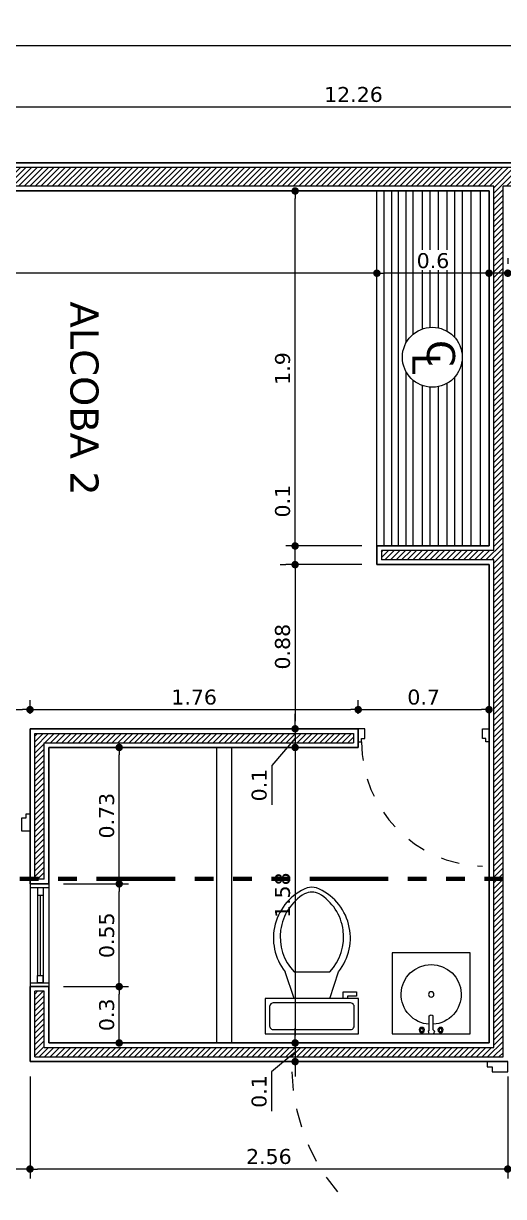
# Model space of a CAD drawing. Header units: millimetres. Extents: x -106 to 2534, y 21 to 2786.
# Drawn here: x 1299.61 to 1302.18, y 1386.1 to 1392.38 of the extents above; entities that cross this region are included whole.
import ezdxf

# ---------------------------------------------------------------- set-up
doc = ezdxf.new("R2010")
doc.units = ezdxf.units.MM
doc.linetypes.add('ACAD_ISO03W100', pattern=[30, 12, -18])
doc.linetypes.add('ACAD_ISO14W100', pattern=[24, 12, -3, 0, -3, 0, -3, 0, -3])
for name, color, linetype, lineweight in [('achurado', 142, 'Continuous', 9), ('asceso ban', 64, 'Continuous', 20), ('colet', 45, 'Continuous', 18), ('cotas 02', 132, 'Continuous', 13), ('L. corte', 106, 'ACAD_ISO14W100', 80), ('marco', 54, 'Continuous', 25), ('muros', 20, 'Continuous', 30), ('pollo', 91, 'Continuous', 20), ('punteada', 210, 'ACAD_ISO03W100', 13), ('textos', 116, 'Continuous', 40)]:
    doc.layers.add(name, color=color, linetype=linetype, lineweight=lineweight)
doc.styles.get("Standard").update_dxf_attribs({"font": 'verdana.ttf'})
doc.dimstyles.new('cota 1.50', dxfattribs={"dimtxt": 0.08, "dimasz": 0.04, "dimexe": 0.05, "dimexo": 0.08, "dimgap": 0.025, "dimtad": 1, "dimdsep": 46, "dimtxsty": 'Standard', "dimblk": 'DOT', "dimcen": 2.5, "dimadec": 0, "dimazin": 0, "dimtm": 1e-09, "dimtfac": 1, "dimtmove": 0, "dimatfit": 3, "dimfxl": 1, "dimarcsym": 0})

# ---------------------------------------------------------------- blocks, each defined once
blk = doc.blocks.new('lava mano 03')
at = {"layer": 'asceso ban'}
for p, q in [((1249.7236, 1380.6944), (1249.6479, 1380.6944)), ((1249.7236, 1380.6744), (1249.6479, 1380.6744)), ((1249.7236, 1380.6944), (1249.7302, 1380.7013)), ((1249.7236, 1380.6744), (1249.7302, 1380.6675)), ((1249.7302, 1380.7013), (1249.745, 1380.6967)), ((1249.7302, 1380.6675), (1249.745, 1380.6721))]:
    blk.add_line(p, q, dxfattribs=at)
blk.add_lwpolyline([(1249.3105, 1380.8937), (1249.745, 1380.8937), (1249.745, 1380.4751), (1249.3105, 1380.4751)], close=True, dxfattribs=at)
for centre, radius in [((1249.7236, 1380.7344), 0.014), ((1249.7236, 1380.7344), 0.00819), ((1249.5331, 1380.6844), 0.0145), ((1249.7236, 1380.6344), 0.014), ((1249.7236, 1380.6344), 0.00819)]:
    blk.add_circle(centre, radius, dxfattribs=at)
for centre, radius, start, end in [((1249.5331, 1380.6844), 0.1604, 3.57355, 356.42645), ((1249.6535, 1380.6844), 0.0115, 119.35522, 240.64478)]:
    blk.add_arc(centre, radius, start, end, dxfattribs=at)
blk = doc.blocks.new('sanit')
at = {"layer": 'asceso ban'}
for p, q in [((1242.1814, 1375.3255), (1242.0862, 1375.3255)), ((1242.2291, 1375.1945), (1242.3719, 1375.2422)), ((1242.3719, 1375.1945), (1242.3719, 1375.0041)), ((1242.2291, 1375.0041), (1242.3719, 1374.9564)), ((1242.2291, 1374.9326), (1242.2648, 1374.9326)), ((1242.241, 1374.9088), (1242.2291, 1374.9088)), ((1242.241, 1374.8612), (1242.241, 1374.9088)), ((1242.2648, 1374.9326), (1242.2648, 1374.8612)), ((1242.2648, 1374.8612), (1242.241, 1374.8612))]:
    blk.add_line(p, q, dxfattribs=at)
blk.add_lwpolyline([(1242.2291, 1375.3493), (1242.0386, 1375.3493), (1242.0386, 1374.8493), (1242.2291, 1374.8493)], close=True, dxfattribs=at)
for points in [[(1242.0624, 1375.3017), (1242.0624, 1374.8969)], [(1242.2052, 1374.8969), (1242.2052, 1375.3017)], [(1242.0862, 1374.8731), (1242.1814, 1374.8731)]]:
    blk.add_lwpolyline(points, dxfattribs=at)
for centre, radius, start, end in [((1242.0832, 1375.3047), 0.021, 81.8699, 188.1301), ((1242.1844, 1375.3047), 0.021, 351.8699, 98.1301), ((1242.5524, 1375.0155), 0.2897, 22.02843, 128.53071), ((1242.558, 1374.9993), 0.2697, 31.05301, 133.63209), ((1242.7023, 1375.0993), 0.0952, 335.73182, 24.26817), ((1242.5524, 1375.1831), 0.2897, 231.46911, 337.97143), ((1242.7291, 1375.0993), 0.0952, 344.86053, 15.13947), ((1242.558, 1375.1993), 0.2697, 226.36773, 328.94682), ((1242.0832, 1374.8939), 0.021, 171.8699, 278.1301), ((1242.1844, 1374.8939), 0.021, 261.8699, 8.1301)]:
    blk.add_arc(centre, radius, start, end, dxfattribs=at)
blk = doc.blocks.new('_Dot')
at = {"color": 0, "linetype": 'ByBlock', "lineweight": -2}
blk.add_line((-0.5, 0), (-1, 0), dxfattribs=at)
at = {"color": 0, "linetype": 'ByBlock', "const_width": 0.5}
blk.add_lwpolyline([(-0.25, 0, 1), (0.25, 0, 1)], format="xyb", close=True, dxfattribs=at)
blk = doc.blocks.new('*D298')
at = {"layer": 'cotas 02', "color": 0, "lineweight": -2, "transparency": 16777216}
for p, q in [((1295.2509, 1391.7132), (1295.2509, 1391.9825)), ((1307.5094, 1391.7132), (1307.5094, 1391.9825)), ((1307.4694, 1391.9325), (1295.2909, 1391.9325))]:
    blk.add_line(p, q, dxfattribs=at)
at = {"layer": 'Defpoints', "color": 0, "transparency": 16777216}
for p in [(1295.2509, 1391.9325), (1295.2509, 1391.6332), (1307.5094, 1391.6332)]:
    blk.add_point(p, dxfattribs=at)
at = {"layer": 'cotas 02', "color": 0, "lineweight": -2, "transparency": 16777216, "xscale": 0.03999999999999999, "yscale": 0.03999999999999999, "zscale": 0.03999999999999999, "rotation": 180}
blk.add_blockref('_Dot', (1295.2509, 1391.9325), dxfattribs=at)
at = {"layer": 'cotas 02', "color": 0, "lineweight": -2, "transparency": 16777216, "xscale": 0.03999999999999999, "yscale": 0.03999999999999999, "zscale": 0.03999999999999999}
blk.add_blockref('_Dot', (1307.5094, 1391.9325), dxfattribs=at)
at = {"layer": 'cotas 02', "color": 0, "transparency": 16777216, "insert": (1301.3802, 1391.9992), "char_height": 0.08, "attachment_point": 5}
blk.add_mtext('12.26', dxfattribs=at)
blk = doc.blocks.new('*D301')
at = {"layer": 'cotas 02', "color": 0, "lineweight": -2, "transparency": 16777216}
for p, q in [((1295.2509, 1391.7132), (1295.2509, 1392.3105)), ((1309.5309, 1391.7132), (1309.5309, 1392.3105)), ((1309.4909, 1392.2605), (1295.2909, 1392.2605))]:
    blk.add_line(p, q, dxfattribs=at)
at = {"layer": 'Defpoints', "color": 0, "transparency": 16777216}
for p in [(1295.2509, 1392.2605), (1295.2509, 1391.6332), (1309.5309, 1391.6332)]:
    blk.add_point(p, dxfattribs=at)
at = {"layer": 'cotas 02', "color": 0, "lineweight": -2, "transparency": 16777216, "xscale": 0.03999999999999999, "yscale": 0.03999999999999999, "zscale": 0.03999999999999999, "rotation": 180}
blk.add_blockref('_Dot', (1295.2509, 1392.2605), dxfattribs=at)
at = {"layer": 'cotas 02', "color": 0, "lineweight": -2, "transparency": 16777216, "xscale": 0.03999999999999999, "yscale": 0.03999999999999999, "zscale": 0.03999999999999999}
blk.add_blockref('_Dot', (1309.5309, 1392.2605), dxfattribs=at)
at = {"layer": 'cotas 02', "color": 0, "transparency": 16777216, "insert": (1302.3909, 1392.3273), "char_height": 0.08, "attachment_point": 5}
blk.add_mtext('14.28', dxfattribs=at)
blk = doc.blocks.new('*D309')
at = {"layer": 'cotas 02', "color": 0, "lineweight": -2, "transparency": 16777216}
for p, q in [((1302.1057, 1391.1231), (1302.1057, 1391.0931)), ((1302.2057, 1391.1231), (1302.2057, 1391.0931)), ((1302.0657, 1391.0431), (1302.0257, 1391.0431)), ((1302.2057, 1391.0431), (1302.1057, 1391.0431)), ((1302.2457, 1391.0431), (1302.2857, 1391.0431))]:
    blk.add_line(p, q, dxfattribs=at)
at = {"layer": 'Defpoints', "color": 0, "transparency": 16777216}
for p in [(1302.1057, 1391.0431), (1302.1057, 1391.0431), (1302.2057, 1391.0431)]:
    blk.add_point(p, dxfattribs=at)
at = {"layer": 'cotas 02', "color": 0, "lineweight": -2, "transparency": 16777216, "xscale": 0.03999999999999999, "yscale": 0.03999999999999999, "zscale": 0.03999999999999999}
blk.add_blockref('_Dot', (1302.1057, 1391.0431), dxfattribs=at)
at = {"layer": 'cotas 02', "color": 0, "lineweight": -2, "transparency": 16777216, "xscale": 0.03999999999999999, "yscale": 0.03999999999999999, "zscale": 0.03999999999999999, "rotation": 180}
blk.add_blockref('_Dot', (1302.2057, 1391.0431), dxfattribs=at)
at = {"layer": 'cotas 02', "color": 0, "transparency": 16777216, "insert": (1302.3665, 1391.1098), "char_height": 0.08, "attachment_point": 5}
blk.add_mtext('0.1', dxfattribs=at)
blk = doc.blocks.new('*D310')
at = {"layer": 'cotas 02', "color": 0, "lineweight": -2, "transparency": 16777216}
for p, q in [((1302.1057, 1391.1231), (1302.1057, 1391.0931)), ((1302.0657, 1391.0431), (1301.5457, 1391.0431)), ((1301.5057, 1390.9631), (1301.5057, 1390.9931))]:
    blk.add_line(p, q, dxfattribs=at)
at = {"layer": 'Defpoints', "color": 0, "transparency": 16777216}
for p in [(1301.5057, 1391.0431), (1301.5057, 1391.0431), (1302.1057, 1391.0431)]:
    blk.add_point(p, dxfattribs=at)
at = {"layer": 'cotas 02', "color": 0, "lineweight": -2, "transparency": 16777216, "xscale": 0.03999999999999999, "yscale": 0.03999999999999999, "zscale": 0.03999999999999999, "rotation": 180}
blk.add_blockref('_Dot', (1301.5057, 1391.0431), dxfattribs=at)
at = {"layer": 'cotas 02', "color": 0, "lineweight": -2, "transparency": 16777216, "xscale": 0.03999999999999999, "yscale": 0.03999999999999999, "zscale": 0.03999999999999999}
blk.add_blockref('_Dot', (1302.1057, 1391.0431), dxfattribs=at)
at = {"layer": 'cotas 02', "color": 0, "transparency": 16777216, "insert": (1301.8057, 1391.1098), "char_height": 0.08, "attachment_point": 5}
blk.add_mtext('0.6', dxfattribs=at)
blk = doc.blocks.new('*D311')
at = {"layer": 'cotas 02', "color": 0, "lineweight": -2, "transparency": 16777216}
for p, q in [((1295.4259, 1391.1231), (1295.4259, 1391.0931)), ((1301.4657, 1391.0431), (1295.4659, 1391.0431)), ((1301.5057, 1390.9631), (1301.5057, 1390.9931))]:
    blk.add_line(p, q, dxfattribs=at)
at = {"layer": 'Defpoints', "color": 0, "transparency": 16777216}
for p in [(1295.4259, 1391.0431), (1295.4259, 1391.0431), (1301.5057, 1391.0431)]:
    blk.add_point(p, dxfattribs=at)
at = {"layer": 'cotas 02', "color": 0, "lineweight": -2, "transparency": 16777216, "xscale": 0.03999999999999999, "yscale": 0.03999999999999999, "zscale": 0.03999999999999999, "rotation": 180}
blk.add_blockref('_Dot', (1295.4259, 1391.0431), dxfattribs=at)
at = {"layer": 'cotas 02', "color": 0, "lineweight": -2, "transparency": 16777216, "xscale": 0.03999999999999999, "yscale": 0.03999999999999999, "zscale": 0.03999999999999999}
blk.add_blockref('_Dot', (1301.5057, 1391.0431), dxfattribs=at)
at = {"layer": 'cotas 02', "color": 0, "transparency": 16777216, "insert": (1298.4658, 1391.11), "char_height": 0.08, "attachment_point": 5}
blk.add_mtext('6.08', dxfattribs=at)
blk = doc.blocks.new('*D319')
at = {"layer": 'cotas 02', "color": 0, "lineweight": -2, "transparency": 16777216}
for p, q in [((1301.4257, 1391.4832), (1301.0182, 1391.4832)), ((1301.0682, 1389.6232), (1301.0682, 1391.4432)), ((1301.4257, 1389.5832), (1301.0182, 1389.5832))]:
    blk.add_line(p, q, dxfattribs=at)
at = {"layer": 'Defpoints', "color": 0, "transparency": 16777216}
for p in [(1301.0682, 1391.4832), (1301.5057, 1391.4832), (1301.5057, 1389.5832)]:
    blk.add_point(p, dxfattribs=at)
at = {"layer": 'cotas 02', "color": 0, "lineweight": -2, "transparency": 16777216, "xscale": 0.03999999999999999, "yscale": 0.03999999999999999, "zscale": 0.03999999999999999}
for p, rotation in [((1301.0682, 1391.4832), 90), ((1301.0682, 1389.5832), 270)]:
    blk.add_blockref('_Dot', p, dxfattribs=dict(at, rotation=rotation))
at = {"layer": 'cotas 02', "color": 0, "transparency": 16777216, "insert": (1301.0016, 1390.5332), "char_height": 0.08, "attachment_point": 5, "rotation": 90}
blk.add_mtext('1.9', dxfattribs=at)
blk = doc.blocks.new('*D320')
at = {"layer": 'cotas 02', "color": 0, "lineweight": -2, "transparency": 16777216}
for p, q in [((1301.4257, 1389.4832), (1301.0182, 1389.4832)), ((1301.0682, 1389.4432), (1301.0682, 1388.6447)), ((1300.9882, 1388.6047), (1301.0182, 1388.6047))]:
    blk.add_line(p, q, dxfattribs=at)
at = {"layer": 'Defpoints', "color": 0, "transparency": 16777216}
for p in [(1301.5057, 1389.4832), (1301.0682, 1388.6047), (1301.0682, 1388.6047)]:
    blk.add_point(p, dxfattribs=at)
at = {"layer": 'cotas 02', "color": 0, "lineweight": -2, "transparency": 16777216, "xscale": 0.03999999999999999, "yscale": 0.03999999999999999, "zscale": 0.03999999999999999}
for p, rotation in [((1301.0682, 1389.4832), 90), ((1301.0682, 1388.6047), 270)]:
    blk.add_blockref('_Dot', p, dxfattribs=dict(at, rotation=rotation))
at = {"layer": 'cotas 02', "color": 0, "transparency": 16777216, "insert": (1301.0013, 1389.044), "char_height": 0.08, "attachment_point": 5, "rotation": 90}
blk.add_mtext('0.88', dxfattribs=at)
blk = doc.blocks.new('*D321')
at = {"layer": 'cotas 02', "color": 0, "lineweight": -2, "transparency": 16777216}
for p, q in [((1301.0682, 1388.6447), (1301.0682, 1388.6847)), ((1300.9882, 1388.6047), (1301.0182, 1388.6047)), ((1301.0682, 1388.6047), (1301.0682, 1388.5047)), ((1301.0682, 1388.6047), (1301.0682, 1388.5047)), ((1301.0682, 1388.5547), (1300.9429, 1388.4088)), ((1300.9972, 1388.5047), (1301.0182, 1388.5047)), ((1301.0682, 1388.4647), (1301.0682, 1388.4247)), ((1300.9429, 1388.4088), (1300.9429, 1388.198))]:
    blk.add_line(p, q, dxfattribs=at)
at = {"layer": 'Defpoints', "color": 0, "transparency": 16777216}
for p in [(1301.0682, 1388.6047), (1301.0682, 1388.5047), (1301.0772, 1388.5047)]:
    blk.add_point(p, dxfattribs=at)
at = {"layer": 'cotas 02', "color": 0, "lineweight": -2, "transparency": 16777216, "xscale": 0.03999999999999999, "yscale": 0.03999999999999999, "zscale": 0.03999999999999999}
for p, rotation in [((1301.0682, 1388.6047), 270), ((1301.0682, 1388.5047), 90)]:
    blk.add_blockref('_Dot', p, dxfattribs=dict(at, rotation=rotation))
at = {"layer": 'cotas 02', "color": 0, "transparency": 16777216, "insert": (1300.8763, 1388.3034), "char_height": 0.08, "attachment_point": 5, "rotation": 90}
blk.add_mtext('0.1', dxfattribs=at)
blk = doc.blocks.new('*D322')
at = {"layer": 'cotas 02', "color": 0, "lineweight": -2, "transparency": 16777216}
for p, q in [((1300.9972, 1388.5047), (1301.0182, 1388.5047)), ((1301.0682, 1388.4647), (1301.0682, 1386.9632)), ((1300.9882, 1386.9232), (1301.0182, 1386.9232))]:
    blk.add_line(p, q, dxfattribs=at)
at = {"layer": 'Defpoints', "color": 0, "transparency": 16777216}
for p in [(1301.0772, 1388.5047), (1301.0682, 1386.9232), (1301.0682, 1386.9232)]:
    blk.add_point(p, dxfattribs=at)
at = {"layer": 'cotas 02', "color": 0, "lineweight": -2, "transparency": 16777216, "xscale": 0.03999999999999999, "yscale": 0.03999999999999999, "zscale": 0.03999999999999999}
for p, rotation in [((1301.0682, 1388.5047), 90), ((1301.0682, 1386.9232), 270)]:
    blk.add_blockref('_Dot', p, dxfattribs=dict(at, rotation=rotation))
at = {"layer": 'cotas 02', "color": 0, "transparency": 16777216, "insert": (1301.0013, 1387.714), "char_height": 0.08, "attachment_point": 5, "rotation": 90}
blk.add_mtext('1.58', dxfattribs=at)
blk = doc.blocks.new('*D323')
at = {"layer": 'cotas 02', "color": 0, "lineweight": -2, "transparency": 16777216}
for p, q in [((1301.0682, 1386.9632), (1301.0682, 1387.0032)), ((1301.0682, 1386.8732), (1300.9426, 1386.7687)), ((1300.9882, 1386.9232), (1301.0182, 1386.9232)), ((1301.0682, 1386.9232), (1301.0682, 1386.8232)), ((1301.0682, 1386.9232), (1301.0682, 1386.8232)), ((1300.9882, 1386.8232), (1301.0182, 1386.8232)), ((1300.9426, 1386.7687), (1300.9426, 1386.5578)), ((1301.0682, 1386.7832), (1301.0682, 1386.7432))]:
    blk.add_line(p, q, dxfattribs=at)
at = {"layer": 'Defpoints', "color": 0, "transparency": 16777216}
for p in [(1301.0682, 1386.9232), (1301.0682, 1386.8232), (1301.0682, 1386.8232)]:
    blk.add_point(p, dxfattribs=at)
at = {"layer": 'cotas 02', "color": 0, "lineweight": -2, "transparency": 16777216, "xscale": 0.03999999999999999, "yscale": 0.03999999999999999, "zscale": 0.03999999999999999}
for p, rotation in [((1301.0682, 1386.9232), 270), ((1301.0682, 1386.8232), 90)]:
    blk.add_blockref('_Dot', p, dxfattribs=dict(at, rotation=rotation))
at = {"layer": 'cotas 02', "color": 0, "transparency": 16777216, "insert": (1300.876, 1386.6632), "char_height": 0.08, "attachment_point": 5, "rotation": 90}
blk.add_mtext('0.1', dxfattribs=at)
blk = doc.blocks.new('*D328')
at = {"layer": 'cotas 02', "color": 0, "lineweight": -2, "transparency": 16777216}
for p, q in [((1301.0682, 1389.6232), (1301.0682, 1389.9282)), ((1301.0682, 1389.4832), (1301.0682, 1389.5832)), ((1301.1482, 1389.5832), (1301.1182, 1389.5832)), ((1300.9882, 1389.4832), (1301.0182, 1389.4832)), ((1301.0682, 1389.4432), (1301.0682, 1389.4032))]:
    blk.add_line(p, q, dxfattribs=at)
at = {"layer": 'Defpoints', "color": 0, "transparency": 16777216}
for p in [(1301.0682, 1389.5832), (1301.0682, 1389.4832), (1301.0682, 1389.4832)]:
    blk.add_point(p, dxfattribs=at)
at = {"layer": 'cotas 02', "color": 0, "lineweight": -2, "transparency": 16777216, "xscale": 0.03999999999999999, "yscale": 0.03999999999999999, "zscale": 0.03999999999999999}
for p, rotation in [((1301.0682, 1389.5832), 270), ((1301.0682, 1389.4832), 90)]:
    blk.add_blockref('_Dot', p, dxfattribs=dict(at, rotation=rotation))
at = {"layer": 'cotas 02', "color": 0, "transparency": 16777216, "insert": (1301.0015, 1389.8228), "char_height": 0.08, "attachment_point": 5, "rotation": 90}
blk.add_mtext('0.1', dxfattribs=at)
blk = doc.blocks.new('*D329')
at = {"layer": 'cotas 02', "color": 0, "lineweight": -2, "transparency": 16777216}
for p, q in [((1299.65, 1386.7432), (1299.65, 1386.1983)), ((1302.2057, 1386.7432), (1302.2057, 1386.1983)), ((1302.1657, 1386.2483), (1299.69, 1386.2483))]:
    blk.add_line(p, q, dxfattribs=at)
at = {"layer": 'Defpoints', "color": 0, "transparency": 16777216}
for p in [(1299.65, 1386.8232), (1302.2057, 1386.8232), (1299.65, 1386.2483)]:
    blk.add_point(p, dxfattribs=at)
at = {"layer": 'cotas 02', "color": 0, "lineweight": -2, "transparency": 16777216, "xscale": 0.03999999999999999, "yscale": 0.03999999999999999, "zscale": 0.03999999999999999, "rotation": 180}
blk.add_blockref('_Dot', (1299.65, 1386.2483), dxfattribs=at)
at = {"layer": 'cotas 02', "color": 0, "lineweight": -2, "transparency": 16777216, "xscale": 0.03999999999999999, "yscale": 0.03999999999999999, "zscale": 0.03999999999999999}
blk.add_blockref('_Dot', (1302.2057, 1386.2483), dxfattribs=at)
at = {"layer": 'cotas 02', "color": 0, "transparency": 16777216, "insert": (1300.9278, 1386.315), "char_height": 0.08, "attachment_point": 5}
blk.add_mtext('2.56', dxfattribs=at)
blk = doc.blocks.new('*D330')
at = {"layer": 'cotas 02', "color": 0, "lineweight": -2, "transparency": 16777216}
for p, q in [((1299.65, 1386.7432), (1299.65, 1386.1983)), ((1298.2156, 1386.3229), (1298.2156, 1386.2983)), ((1299.61, 1386.2483), (1298.2556, 1386.2483))]:
    blk.add_line(p, q, dxfattribs=at)
at = {"layer": 'Defpoints', "color": 0, "transparency": 16777216}
for p in [(1299.65, 1386.8232), (1298.2156, 1386.2483), (1298.2156, 1386.2429)]:
    blk.add_point(p, dxfattribs=at)
at = {"layer": 'cotas 02', "color": 0, "lineweight": -2, "transparency": 16777216, "xscale": 0.03999999999999999, "yscale": 0.03999999999999999, "zscale": 0.03999999999999999, "rotation": 180}
blk.add_blockref('_Dot', (1298.2156, 1386.2483), dxfattribs=at)
at = {"layer": 'cotas 02', "color": 0, "lineweight": -2, "transparency": 16777216, "xscale": 0.03999999999999999, "yscale": 0.03999999999999999, "zscale": 0.03999999999999999}
blk.add_blockref('_Dot', (1299.65, 1386.2483), dxfattribs=at)
at = {"layer": 'cotas 02', "color": 0, "transparency": 16777216, "insert": (1298.9328, 1386.315), "char_height": 0.08, "attachment_point": 5}
blk.add_mtext('1.43', dxfattribs=at)
blk = doc.blocks.new('*D337')
at = {"layer": 'cotas 02', "color": 0, "lineweight": -2, "transparency": 16777216}
for p, q in [((1299.65, 1388.6847), (1299.65, 1388.7572)), ((1295.2909, 1388.7072), (1299.61, 1388.7072)), ((1295.2509, 1388.6272), (1295.2509, 1388.6572))]:
    blk.add_line(p, q, dxfattribs=at)
at = {"layer": 'Defpoints', "color": 0, "transparency": 16777216}
for p in [(1295.2509, 1388.7072), (1299.65, 1388.7072), (1299.65, 1388.6047)]:
    blk.add_point(p, dxfattribs=at)
at = {"layer": 'cotas 02', "color": 0, "lineweight": -2, "transparency": 16777216, "xscale": 0.03999999999999999, "yscale": 0.03999999999999999, "zscale": 0.03999999999999999, "rotation": 180}
blk.add_blockref('_Dot', (1295.2509, 1388.7072), dxfattribs=at)
at = {"layer": 'cotas 02', "color": 0, "lineweight": -2, "transparency": 16777216, "xscale": 0.03999999999999999, "yscale": 0.03999999999999999, "zscale": 0.03999999999999999}
blk.add_blockref('_Dot', (1299.65, 1388.7072), dxfattribs=at)
at = {"layer": 'cotas 02', "color": 0, "transparency": 16777216, "insert": (1297.4504, 1388.7722), "char_height": 0.08, "attachment_point": 5}
blk.add_mtext('4.4', dxfattribs=at)
blk = doc.blocks.new('*D338')
at = {"layer": 'cotas 02', "color": 0, "lineweight": -2, "transparency": 16777216}
for p, q in [((1299.65, 1388.6847), (1299.65, 1388.7572)), ((1301.4057, 1388.6847), (1301.4057, 1388.7572)), ((1299.69, 1388.7072), (1301.3657, 1388.7072))]:
    blk.add_line(p, q, dxfattribs=at)
at = {"layer": 'Defpoints', "color": 0, "transparency": 16777216}
for p in [(1301.4057, 1388.7072), (1299.65, 1388.6047), (1301.4057, 1388.6047)]:
    blk.add_point(p, dxfattribs=at)
at = {"layer": 'cotas 02', "color": 0, "lineweight": -2, "transparency": 16777216, "xscale": 0.03999999999999999, "yscale": 0.03999999999999999, "zscale": 0.03999999999999999, "rotation": 180}
blk.add_blockref('_Dot', (1299.65, 1388.7072), dxfattribs=at)
at = {"layer": 'cotas 02', "color": 0, "lineweight": -2, "transparency": 16777216, "xscale": 0.03999999999999999, "yscale": 0.03999999999999999, "zscale": 0.03999999999999999}
blk.add_blockref('_Dot', (1301.4057, 1388.7072), dxfattribs=at)
at = {"layer": 'cotas 02', "color": 0, "transparency": 16777216, "insert": (1300.5278, 1388.7738), "char_height": 0.08, "attachment_point": 5}
blk.add_mtext('1.76', dxfattribs=at)
blk = doc.blocks.new('*D339')
at = {"layer": 'cotas 02', "color": 0, "lineweight": -2, "transparency": 16777216}
for p, q in [((1301.4057, 1388.6847), (1301.4057, 1388.7572)), ((1302.1057, 1388.6847), (1302.1057, 1388.7572)), ((1301.4457, 1388.7072), (1302.0657, 1388.7072))]:
    blk.add_line(p, q, dxfattribs=at)
at = {"layer": 'Defpoints', "color": 0, "transparency": 16777216}
for p in [(1302.1057, 1388.7072), (1301.4057, 1388.6047), (1302.1057, 1388.6047)]:
    blk.add_point(p, dxfattribs=at)
at = {"layer": 'cotas 02', "color": 0, "lineweight": -2, "transparency": 16777216, "xscale": 0.03999999999999999, "yscale": 0.03999999999999999, "zscale": 0.03999999999999999, "rotation": 180}
blk.add_blockref('_Dot', (1301.4057, 1388.7072), dxfattribs=at)
at = {"layer": 'cotas 02', "color": 0, "lineweight": -2, "transparency": 16777216, "xscale": 0.03999999999999999, "yscale": 0.03999999999999999, "zscale": 0.03999999999999999}
blk.add_blockref('_Dot', (1302.1057, 1388.7072), dxfattribs=at)
at = {"layer": 'cotas 02', "color": 0, "transparency": 16777216, "insert": (1301.7557, 1388.7739), "char_height": 0.08, "attachment_point": 5}
blk.add_mtext('0.7', dxfattribs=at)
blk = doc.blocks.new('*D340')
at = {"layer": 'cotas 02', "color": 0, "lineweight": -2, "transparency": 16777216}
for p, q in [((1299.57, 1388.6047), (1299.2933, 1388.6047)), ((1299.3433, 1386.8632), (1299.3433, 1388.5647)), ((1299.57, 1386.8232), (1299.2933, 1386.8232))]:
    blk.add_line(p, q, dxfattribs=at)
at = {"layer": 'Defpoints', "color": 0, "transparency": 16777216}
for p in [(1299.3433, 1388.6047), (1299.65, 1388.6047), (1299.65, 1386.8232)]:
    blk.add_point(p, dxfattribs=at)
at = {"layer": 'cotas 02', "color": 0, "lineweight": -2, "transparency": 16777216, "xscale": 0.03999999999999999, "yscale": 0.03999999999999999, "zscale": 0.03999999999999999}
for p, rotation in [((1299.3433, 1388.6047), 90), ((1299.3433, 1386.8232), 270)]:
    blk.add_blockref('_Dot', p, dxfattribs=dict(at, rotation=rotation))
at = {"layer": 'cotas 02', "color": 0, "transparency": 16777216, "insert": (1299.2764, 1387.714), "char_height": 0.08, "attachment_point": 5, "rotation": 90}
blk.add_mtext('1.78', dxfattribs=at)
blk = doc.blocks.new('*D342')
at = {"layer": 'cotas 02', "color": 0, "lineweight": -2, "transparency": 16777216}
for p, q in [((1299.57, 1386.8232), (1299.2933, 1386.8232)), ((1299.3433, 1386.7832), (1299.3433, 1384.6632)), ((1299.2633, 1384.6232), (1299.2933, 1384.6232))]:
    blk.add_line(p, q, dxfattribs=at)
at = {"layer": 'Defpoints', "color": 0, "transparency": 16777216}
for p in [(1299.65, 1386.8232), (1299.3433, 1384.6232), (1299.3433, 1384.6232)]:
    blk.add_point(p, dxfattribs=at)
at = {"layer": 'cotas 02', "color": 0, "lineweight": -2, "transparency": 16777216, "xscale": 0.03999999999999999, "yscale": 0.03999999999999999, "zscale": 0.03999999999999999}
for p, rotation in [((1299.3433, 1386.8232), 90), ((1299.3433, 1384.6232), 270)]:
    blk.add_blockref('_Dot', p, dxfattribs=dict(at, rotation=rotation))
at = {"layer": 'cotas 02', "color": 0, "transparency": 16777216, "insert": (1299.2774, 1385.7232), "char_height": 0.08, "attachment_point": 5, "rotation": 90}
blk.add_mtext('2.2', dxfattribs=at)
blk = doc.blocks.new('*D343')
at = {"layer": 'cotas 02', "color": 0, "lineweight": -2, "transparency": 16777216}
for p, q in [((1300.0272, 1387.2247), (1300.1772, 1387.2247)), ((1300.1272, 1386.9632), (1300.1272, 1387.1847)), ((1300.0272, 1386.9232), (1300.1772, 1386.9232))]:
    blk.add_line(p, q, dxfattribs=at)
at = {"layer": 'Defpoints', "color": 0, "transparency": 16777216}
for p in [(1299.9472, 1387.2247), (1300.1272, 1387.2247), (1299.9472, 1386.9232)]:
    blk.add_point(p, dxfattribs=at)
at = {"layer": 'cotas 02', "color": 0, "lineweight": -2, "transparency": 16777216, "xscale": 0.03999999999999999, "yscale": 0.03999999999999999, "zscale": 0.03999999999999999}
for p, rotation in [((1300.1272, 1387.2247), 90), ((1300.1272, 1386.9232), 270)]:
    blk.add_blockref('_Dot', p, dxfattribs=dict(at, rotation=rotation))
at = {"layer": 'cotas 02', "color": 0, "transparency": 16777216, "insert": (1300.0605, 1387.0739), "char_height": 0.08, "attachment_point": 5, "rotation": 90}
blk.add_mtext('0.3', dxfattribs=at)
blk = doc.blocks.new('*D344')
at = {"layer": 'cotas 02', "color": 0, "lineweight": -2, "transparency": 16777216}
for p, q in [((1300.0272, 1387.7747), (1300.1772, 1387.7747)), ((1300.1272, 1387.2647), (1300.1272, 1387.7347)), ((1299.83, 1387.2247), (1300.1772, 1387.2247))]:
    blk.add_line(p, q, dxfattribs=at)
at = {"layer": 'Defpoints', "color": 0, "transparency": 16777216}
for p in [(1299.9472, 1387.7747), (1300.1272, 1387.7747), (1299.75, 1387.2247)]:
    blk.add_point(p, dxfattribs=at)
at = {"layer": 'cotas 02', "color": 0, "lineweight": -2, "transparency": 16777216, "xscale": 0.03999999999999999, "yscale": 0.03999999999999999, "zscale": 0.03999999999999999}
for p, rotation in [((1300.1272, 1387.7747), 90), ((1300.1272, 1387.2247), 270)]:
    blk.add_blockref('_Dot', p, dxfattribs=dict(at, rotation=rotation))
at = {"layer": 'cotas 02', "color": 0, "transparency": 16777216, "insert": (1300.0605, 1387.4997), "char_height": 0.08, "attachment_point": 5, "rotation": 90}
blk.add_mtext('0.55', dxfattribs=at)
blk = doc.blocks.new('*D345')
at = {"layer": 'cotas 02', "color": 0, "lineweight": -2, "transparency": 16777216}
for p, q in [((1300.1272, 1387.8147), (1300.1272, 1388.4647)), ((1300.2072, 1388.5047), (1300.1772, 1388.5047)), ((1299.83, 1387.7747), (1300.1772, 1387.7747))]:
    blk.add_line(p, q, dxfattribs=at)
at = {"layer": 'Defpoints', "color": 0, "transparency": 16777216}
for p in [(1300.1272, 1388.5047), (1300.1272, 1388.5047), (1299.75, 1387.7747)]:
    blk.add_point(p, dxfattribs=at)
at = {"layer": 'cotas 02', "color": 0, "lineweight": -2, "transparency": 16777216, "xscale": 0.03999999999999999, "yscale": 0.03999999999999999, "zscale": 0.03999999999999999}
for p, rotation in [((1300.1272, 1388.5047), 90), ((1300.1272, 1387.7747), 270)]:
    blk.add_blockref('_Dot', p, dxfattribs=dict(at, rotation=rotation))
at = {"layer": 'cotas 02', "color": 0, "transparency": 16777216, "insert": (1300.0605, 1388.1397), "char_height": 0.08, "attachment_point": 5, "rotation": 90}
blk.add_mtext('0.73', dxfattribs=at)

msp = doc.modelspace()

# ---------------------------------------------------------------- hatches: boundary and pattern name
at = {"layer": 'achurado'}
h = msp.add_hatch(dxfattribs=at)
h.set_pattern_fill('JIS_WOOD', color=256, scale=0.03, style=0)
h.paths.add_polyline_path([(1295.7607, 1388.133), (1295.7607, 1388.083), (1295.2759, 1388.083), (1295.2759, 1391.6082), (1307.4844, 1391.6082), (1307.4844, 1384.4982), (1298.1453, 1384.4982), (1298.1453, 1384.5982), (1307.3844, 1384.5982), (1307.3844, 1391.5082), (1302.1807, 1391.5082), (1302.1807, 1386.8482), (1299.675, 1386.8482), (1299.675, 1387.1997), (1299.725, 1387.1997), (1299.725, 1386.8982), (1302.1307, 1386.8982), (1302.1307, 1389.5082), (1301.5307, 1389.5082), (1301.5307, 1389.5582), (1302.1307, 1389.5582), (1302.1307, 1391.5082), (1295.4009, 1391.5082), (1295.4009, 1388.133)])
h = msp.add_hatch(dxfattribs=at)
h.set_pattern_fill('JIS_WOOD', color=256, scale=0.03, style=0)
h.paths.add_polyline_path([(1301.3807, 1388.5797), (1299.675, 1388.5797), (1299.675, 1387.801), (1299.725, 1387.801), (1299.725, 1388.5297), (1301.3807, 1388.5297)])

# ---------------------------------------------------------------- linework, layer by layer
for p, q in [((1307.4844, 1391.6082), (1295.2759, 1391.6082)), ((1302.1307, 1391.5082), (1295.4009, 1391.5082)), ((1302.1307, 1389.5582), (1302.1307, 1391.5082)), ((1307.3844, 1391.5082), (1302.1807, 1391.5082)), ((1302.1807, 1386.8482), (1302.1807, 1391.5082)), ((1301.5307, 1389.5582), (1301.5307, 1389.5082)), ((1302.1307, 1389.5582), (1301.5307, 1389.5582)), ((1302.1307, 1389.5082), (1301.5307, 1389.5082)), ((1302.1307, 1386.8982), (1302.1307, 1389.5082)), ((1299.675, 1388.5797), (1301.3807, 1388.5797)), ((1299.675, 1387.7997), (1299.675, 1388.5797)), ((1301.3807, 1388.5797), (1301.3807, 1388.5297)), ((1299.725, 1388.5297), (1301.3807, 1388.5297)), ((1299.725, 1387.7997), (1299.725, 1388.5297)), ((1299.725, 1387.7997), (1299.675, 1387.7997)), ((1299.675, 1386.8482), (1299.675, 1387.1997)), ((1299.725, 1387.1997), (1299.675, 1387.1997)), ((1299.725, 1386.8982), (1299.725, 1387.1997)), ((1299.725, 1386.8982), (1302.1307, 1386.8982)), ((1299.675, 1386.8482), (1302.1807, 1386.8482))]:
    msp.add_line(p, q, dxfattribs=at)
at = {"layer": 'asceso ban'}
msp.add_circle((1301.8021, 1390.5933), 0.1602, dxfattribs=at)
at = {"layer": 'colet'}
for p, q in [((1301.5057, 1389.5832), (1301.5057, 1391.4832)), ((1301.544, 1389.5832), (1301.544, 1391.4832)), ((1301.5859, 1389.5832), (1301.5859, 1391.4832)), ((1301.6217, 1389.5832), (1301.6217, 1391.4832)), ((1301.6622, 1390.6713), (1301.6622, 1391.4832)), ((1301.6994, 1390.7162), (1301.6994, 1391.4832)), ((1301.7491, 1391.1676), (1301.7491, 1391.4832)), ((1301.7907, 1391.1676), (1301.7907, 1391.4832)), ((1301.8361, 1391.1676), (1301.8361, 1391.4832)), ((1301.8821, 1391.1676), (1301.8821, 1391.4832)), ((1301.9231, 1390.6982), (1301.9231, 1391.4832)), ((1301.9643, 1389.5832), (1301.9643, 1391.4832)), ((1302.01, 1389.5832), (1302.01, 1391.4832)), ((1302.0603, 1389.5832), (1302.0603, 1391.4832)), ((1301.7491, 1390.7444), (1301.7491, 1391.06)), ((1301.7907, 1390.753), (1301.7907, 1391.06)), ((1301.8361, 1390.7498), (1301.8361, 1391.06)), ((1301.8821, 1390.732), (1301.8821, 1391.06)), ((1301.6622, 1389.5832), (1301.6622, 1390.5152)), ((1301.6994, 1389.5832), (1301.6994, 1390.4703)), ((1301.8821, 1389.5832), (1301.8821, 1390.4545)), ((1301.9231, 1389.5832), (1301.9231, 1390.4883)), ((1301.7491, 1389.5832), (1301.7491, 1390.4421)), ((1301.7907, 1389.5832), (1301.7907, 1390.4335)), ((1301.8361, 1389.5832), (1301.8361, 1390.4367))]:
    msp.add_line(p, q, dxfattribs=at)
at = {"layer": 'L. corte', "ltscale": 0.035}
msp.add_line((1310.6862, 1387.801), (1294.0271, 1387.801), dxfattribs=at)
at = {"layer": 'marco'}
for p, q in [((1299.65, 1387.7747), (1299.65, 1387.2247)), ((1299.65, 1387.7547), (1299.75, 1387.7547)), ((1299.69, 1387.7547), (1299.69, 1387.2847)), ((1299.72, 1387.7547), (1299.72, 1387.2447)), ((1299.75, 1387.7747), (1299.75, 1387.2247)), ((1299.69, 1387.7147), (1299.72, 1387.7147)), ((1299.705, 1387.7147), (1299.705, 1387.2847)), ((1299.75, 1387.5197), (1299.75, 1387.4797)), ((1299.69, 1387.2847), (1299.72, 1387.2847)), ((1299.69, 1387.2447), (1299.69, 1387.2847)), ((1299.72, 1387.2847), (1299.72, 1387.2447)), ((1299.72, 1387.2447), (1299.72, 1387.2847)), ((1299.65, 1387.2447), (1299.75, 1387.2447)), ((1299.72, 1387.2447), (1299.69, 1387.2447))]:
    msp.add_line(p, q, dxfattribs=at)
for points in [[(1301.4057, 1388.6047), (1301.4057, 1388.5347), (1301.4232, 1388.5347), (1301.4232, 1388.5522), (1301.4407, 1388.5522), (1301.4407, 1388.6047), (1301.4057, 1388.6047)], [(1302.1057, 1388.6047), (1302.1057, 1388.5347), (1302.0882, 1388.5347), (1302.0882, 1388.5522), (1302.0707, 1388.5522), (1302.0707, 1388.6047), (1302.1057, 1388.6047)], [(1299.65, 1388.058), (1299.65, 1388.148), (1299.6275, 1388.148), (1299.6275, 1388.1255), (1299.605, 1388.1255), (1299.605, 1388.058), (1299.65, 1388.058)], [(1302.2057, 1386.8232), (1302.0957, 1386.8232), (1302.0957, 1386.7957), (1302.1232, 1386.7957), (1302.1232, 1386.7682), (1302.2057, 1386.7682), (1302.2057, 1386.8232)]]:
    msp.add_lwpolyline(points, dxfattribs=at)
at = {"layer": 'muros'}
for p, q in [((1295.2509, 1391.6332), (1308.3909, 1391.6332)), ((1307.5094, 1391.6332), (1295.2509, 1391.6332)), ((1302.1057, 1391.4832), (1295.4259, 1391.4832)), ((1302.1057, 1389.5832), (1302.1057, 1391.4832)), ((1302.1057, 1389.5832), (1301.5057, 1389.5832)), ((1301.5057, 1389.5832), (1301.5057, 1389.4832)), ((1302.1057, 1389.4832), (1301.5057, 1389.4832)), ((1302.1057, 1386.9232), (1302.1057, 1389.4832)), ((1299.65, 1387.7747), (1299.65, 1388.6047)), ((1299.65, 1388.6047), (1299.75, 1388.6047)), ((1299.75, 1388.6047), (1301.4057, 1388.6047)), ((1301.4057, 1388.6047), (1301.4057, 1388.5047)), ((1299.75, 1387.7747), (1299.75, 1388.5047)), ((1299.75, 1388.5047), (1301.4057, 1388.5047)), ((1299.75, 1387.7747), (1299.65, 1387.7747)), ((1299.65, 1386.8232), (1299.65, 1387.2247)), ((1299.75, 1387.2247), (1299.65, 1387.2247)), ((1299.75, 1386.9232), (1299.75, 1387.2247)), ((1299.75, 1386.9232), (1302.1057, 1386.9232)), ((1299.65, 1386.8232), (1302.2057, 1386.8232))]:
    msp.add_line(p, q, dxfattribs=at)
at = {"layer": 'pollo'}
for p, q in [((1300.65, 1386.9232), (1300.65, 1388.5047)), ((1300.73, 1386.9232), (1300.73, 1388.5047))]:
    msp.add_line(p, q, dxfattribs=at)
at = {"layer": 'punteada', "ltscale": 5e-05}
for centre, radius, start, end in [((1302.0882, 1388.5347), 0.665, 180, 268.49204), ((1302.0957, 1386.7957), 1.045, 181.50796, 270)]:
    msp.add_arc(centre, radius, start, end, dxfattribs=at)

# ---------------------------------------------------------------- block references
at = {"layer": 'asceso ban', "rotation": 90}
msp.add_blockref('sanit', (2676.2572, 144.9326), dxfattribs=at)
at = {"layer": 'asceso ban', "xscale": -1, "rotation": 90}
msp.add_blockref('lava mano 03', (2682.4805, 2636.7162), dxfattribs=at)

# ---------------------------------------------------------------- texts
at = {"layer": 'textos', "char_height": 0.15, "width": 5.372119, "attachment_point": 1, "rotation": 270}
for s, insert in [('ALCOBA 2', (1300.0164, 1390.8919)), ('C', (1301.9238, 1390.6859)), ('L', (1301.8447, 1390.6174))]:
    msp.add_mtext(s, dxfattribs=dict(at, insert=insert))

# ---------------------------------------------------------------- dimensions: what is measured, and where the dimension line sits
at = {"layer": 'cotas 02'}
for base, p1, p2, override, picture, middle in [((1295.2509, 1392.2605), (1309.5309, 1391.6332), (1295.2509, 1391.6332), {"dimfxl": 0.04}, '*D301', (1302.3909, 1392.3273)), ((1295.2509, 1391.9325), (1307.5094, 1391.6332), (1295.2509, 1391.6332), {"dimfxl": 0.04}, '*D298', (1301.3802, 1391.9992)), ((1295.4259, 1391.0431), (1301.5057, 1391.0431), (1295.4259, 1391.0431), {"dimtmove": 1, "dimfxl": 0.04}, '*D311', (1298.4658, 1391.11)), ((1301.5057, 1391.0431), (1302.1057, 1391.0431), (1301.5057, 1391.0431), {"dimtmove": 1, "dimfxl": 0.04}, '*D310', (1301.8057, 1391.1098)), ((1299.65, 1388.7072), (1295.2509, 1388.7072), (1299.65, 1388.6047), {"dimtmove": 1, "dimfxl": 0.04}, '*D337', (1297.4504, 1388.7722)), ((1301.4057, 1388.7072), (1299.65, 1388.6047), (1301.4057, 1388.6047), {"dimtmove": 1, "dimfxl": 0.04}, '*D338', (1300.5278, 1388.7738)), ((1302.1057, 1388.7072), (1301.4057, 1388.6047), (1302.1057, 1388.6047), {"dimtmove": 1, "dimfxl": 0.04}, '*D339', (1301.7557, 1388.7739)), ((1298.2156, 1386.2483), (1299.65, 1386.8232), (1298.2156, 1386.2429), {"dimtmove": 1, "dimfxl": 0.04}, '*D330', (1298.9328, 1386.315)), ((1299.65, 1386.2483), (1302.2057, 1386.8232), (1299.65, 1386.8232), {"dimfxl": 0.04}, '*D329', (1300.9278, 1386.315))]:
    dim = msp.add_linear_dim(base=base, p1=p1, p2=p2, dimstyle='cota 1.50', override=override, dxfattribs=at)
    dim.commit()
    dim.dimension.update_dxf_attribs({"geometry": picture, "text_midpoint": middle})
for base, p1, p2, override, picture, middle in [((1301.0682, 1391.4832), (1301.5057, 1389.5832), (1301.5057, 1391.4832), {"dimfxl": 0.04}, '*D319', (1301.0016, 1390.5332)), ((1301.0682, 1388.6047), (1301.5057, 1389.4832), (1301.0682, 1388.6047), {"dimtmove": 1, "dimfxl": 0.04}, '*D320', (1301.0013, 1389.044)), ((1299.3433, 1388.6047), (1299.65, 1386.8232), (1299.65, 1388.6047), {"dimfxl": 0.04}, '*D340', (1299.2764, 1387.714)), ((1300.1272, 1388.5047), (1299.75, 1387.7747), (1300.1272, 1388.5047), {"dimtmove": 1, "dimfxl": 0.04}, '*D345', (1300.0605, 1388.1397)), ((1301.0682, 1386.9232), (1301.0772, 1388.5047), (1301.0682, 1386.9232), {"dimtmove": 1, "dimfxl": 0.04}, '*D322', (1301.0013, 1387.714)), ((1300.1272, 1387.7747), (1299.75, 1387.2247), (1299.9472, 1387.7747), {"dimtmove": 1, "dimfxl": 0.04}, '*D344', (1300.0605, 1387.4997)), ((1300.1272, 1387.2247), (1299.9472, 1386.9232), (1299.9472, 1387.2247), {"dimfxl": 0.04}, '*D343', (1300.0605, 1387.0739)), ((1299.3433, 1384.6232), (1299.65, 1386.8232), (1299.3433, 1384.6232), {"dimtmove": 1, "dimfxl": 0.04}, '*D342', (1299.2774, 1385.7232))]:
    dim = msp.add_linear_dim(base=base, p1=p1, p2=p2, angle=90, dimstyle='cota 1.50', override=override, dxfattribs=at)
    dim.commit()
    dim.dimension.update_dxf_attribs({"geometry": picture, "text_midpoint": middle})
dim = msp.add_linear_dim(base=(1302.1057, 1391.0431), p1=(1302.2057, 1391.0431), p2=(1302.1057, 1391.0431), dimstyle='cota 1.50', override={"dimtmove": 1, "dimfxl": 0.04}, dxfattribs=at)
dim.commit()
dim.dimension.update_dxf_attribs({"geometry": '*D309', "text_midpoint": (1302.3665, 1391.0431), "dimtype": 160})
for base, p1, p2, override, picture, middle in [((1301.0682, 1389.4832), (1301.0682, 1389.5832), (1301.0682, 1389.4832), {"dimfxl": 0.04}, '*D328', (1301.0682, 1389.8228)), ((1301.0682, 1388.5047), (1301.0682, 1388.6047), (1301.0772, 1388.5047), {"dimtmove": 1, "dimfxl": 0.04}, '*D321', (1300.9429, 1388.3838)), ((1301.0682, 1386.8232), (1301.0682, 1386.9232), (1301.0682, 1386.8232), {"dimtmove": 1, "dimfxl": 0.04}, '*D323', (1300.9426, 1386.7437))]:
    dim = msp.add_linear_dim(base=base, p1=p1, p2=p2, angle=90, dimstyle='cota 1.50', override=override, dxfattribs=at)
    dim.commit()
    dim.dimension.update_dxf_attribs({"geometry": picture, "text_midpoint": middle, "dimtype": 160})

doc.saveas('drawing.dxf')
